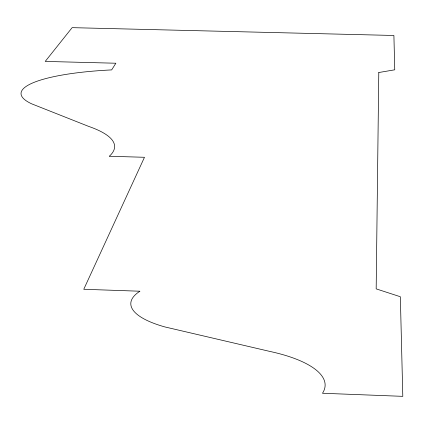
<?xml version="1.0" encoding="UTF-8"?>
<svg xmlns="http://www.w3.org/2000/svg" width="424" height="424" viewBox="0 0 424 424"><rect width="100%" height="100%" fill="white"/><g stroke="black" fill="none" stroke-linecap="round" stroke-linejoin="round"><path stroke-width="0.64" d="M378.786 72.52L376.173 288.871L400.346 296.742L402.8 396.345L322.479 393.26A114.485 38.505 0.8 0 0 269.68 351.385L164.952 326.952A100.811 30.343 0.9 0 1 139.915 291.224L83.767 289.279L144.473 157.288L109.312 156.255A168.529 38.6 -1 0 0 88.68 126.405L31.848 103.907A120.48 24.878 0.3 0 1 111.666 69.907L115.858 63.229L45.225 61.416L72.133 27.655L393.901 35.478L394.749 69.812L378.786 72.52"/></g></svg>
